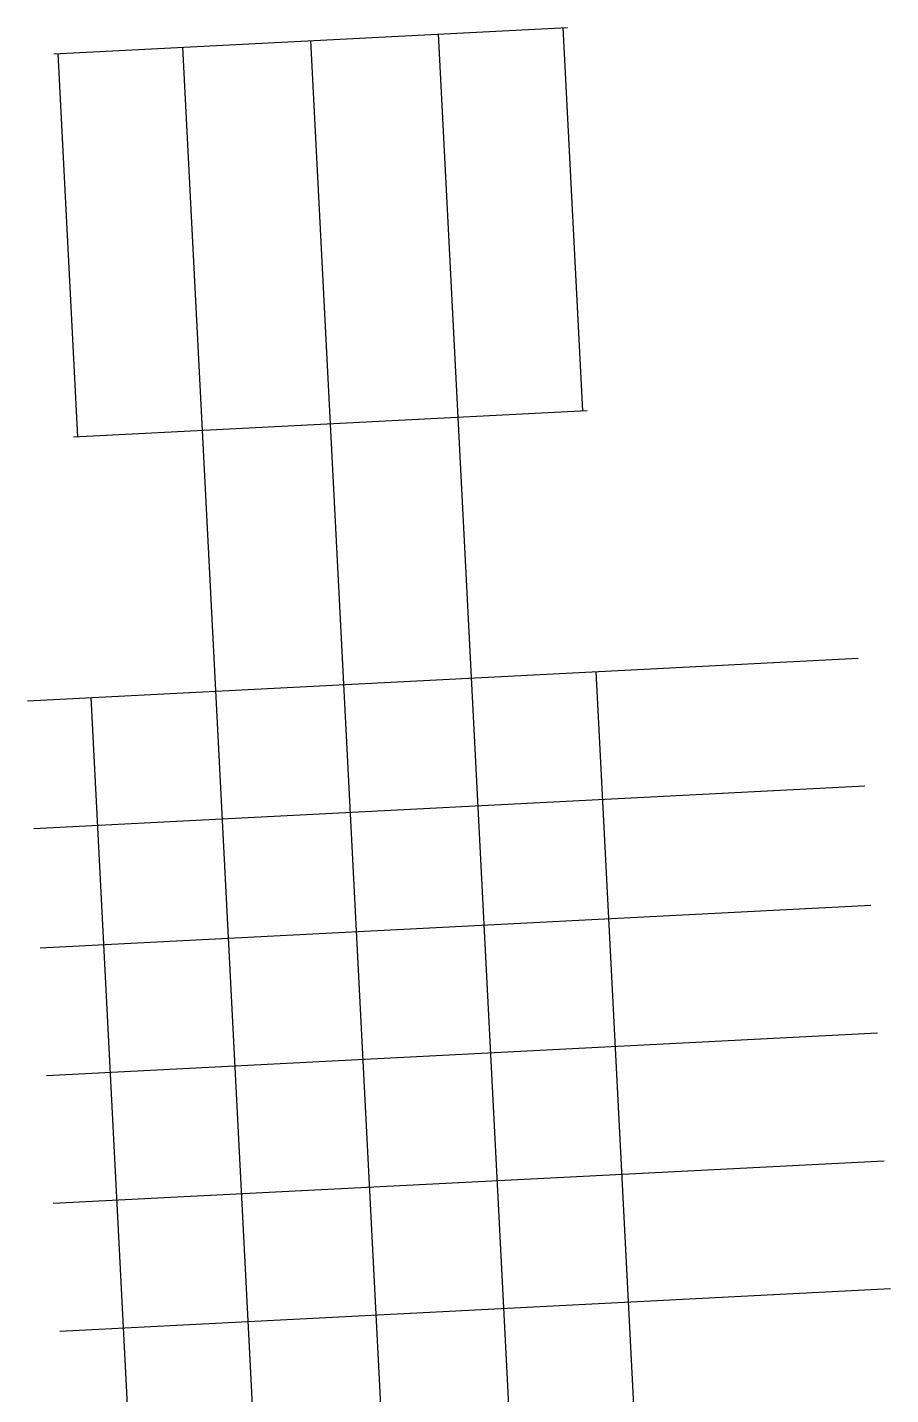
# Model space of a CAD drawing. Header units: inches. Extents: x 69212828 to 69219259, y 27687100 to 27691803.
# Drawn here: x 69217530 to 69219149, y 27689238 to 27691803 of the extents above; entities that cross this region are included whole.
import ezdxf

# ---------------------------------------------------------------- set-up
doc = ezdxf.new("R2010")
doc.units = ezdxf.units.IN
doc.header["$LTSCALE"] = 50
doc.header["$MEASUREMENT"] = 0
doc.layers.add('A-GRID', color=1, linetype='CONTINUOUS')

msp = doc.modelspace()

# ---------------------------------------------------------------- linework, layer by layer
at = {"layer": 'A-GRID'}
for p, q in [((69217580.3, 27691753.9), (69218543.1, 27691803.3)), ((69218571.9, 27691083.8), (69218535.1, 27691802.9)), ((69218060.6, 27687112.4), (69217822, 27691766.3)), ((69218300.3, 27687124.7), (69218061.7, 27691778.6)), ((69218540, 27687137), (69218301.4, 27691790.9)), ((69217625.2, 27691035.3), (69217588.3, 27691754.3)), ((69217617.2, 27691034.9), (69218579.9, 27691084.2)), ((69217530.4, 27690539.8), (69219088.4, 27690619.7)), ((69218773.7, 27687149), (69218597, 27690594.5)), ((69217826.9, 27687100.5), (69217650.3, 27690545.9)), ((69217542.7, 27690300.1), (69219100.7, 27690380)), ((69217554.2, 27690076.4), (69219112.1, 27690156.3)), ((69217566.5, 27689836.7), (69219124.4, 27689916.6)), ((69217578.8, 27689597), (69219136.7, 27689676.9)), ((69217591.1, 27689357.3), (69219149, 27689437.2))]:
    msp.add_line(p, q, dxfattribs=at)

doc.saveas('drawing.dxf')
